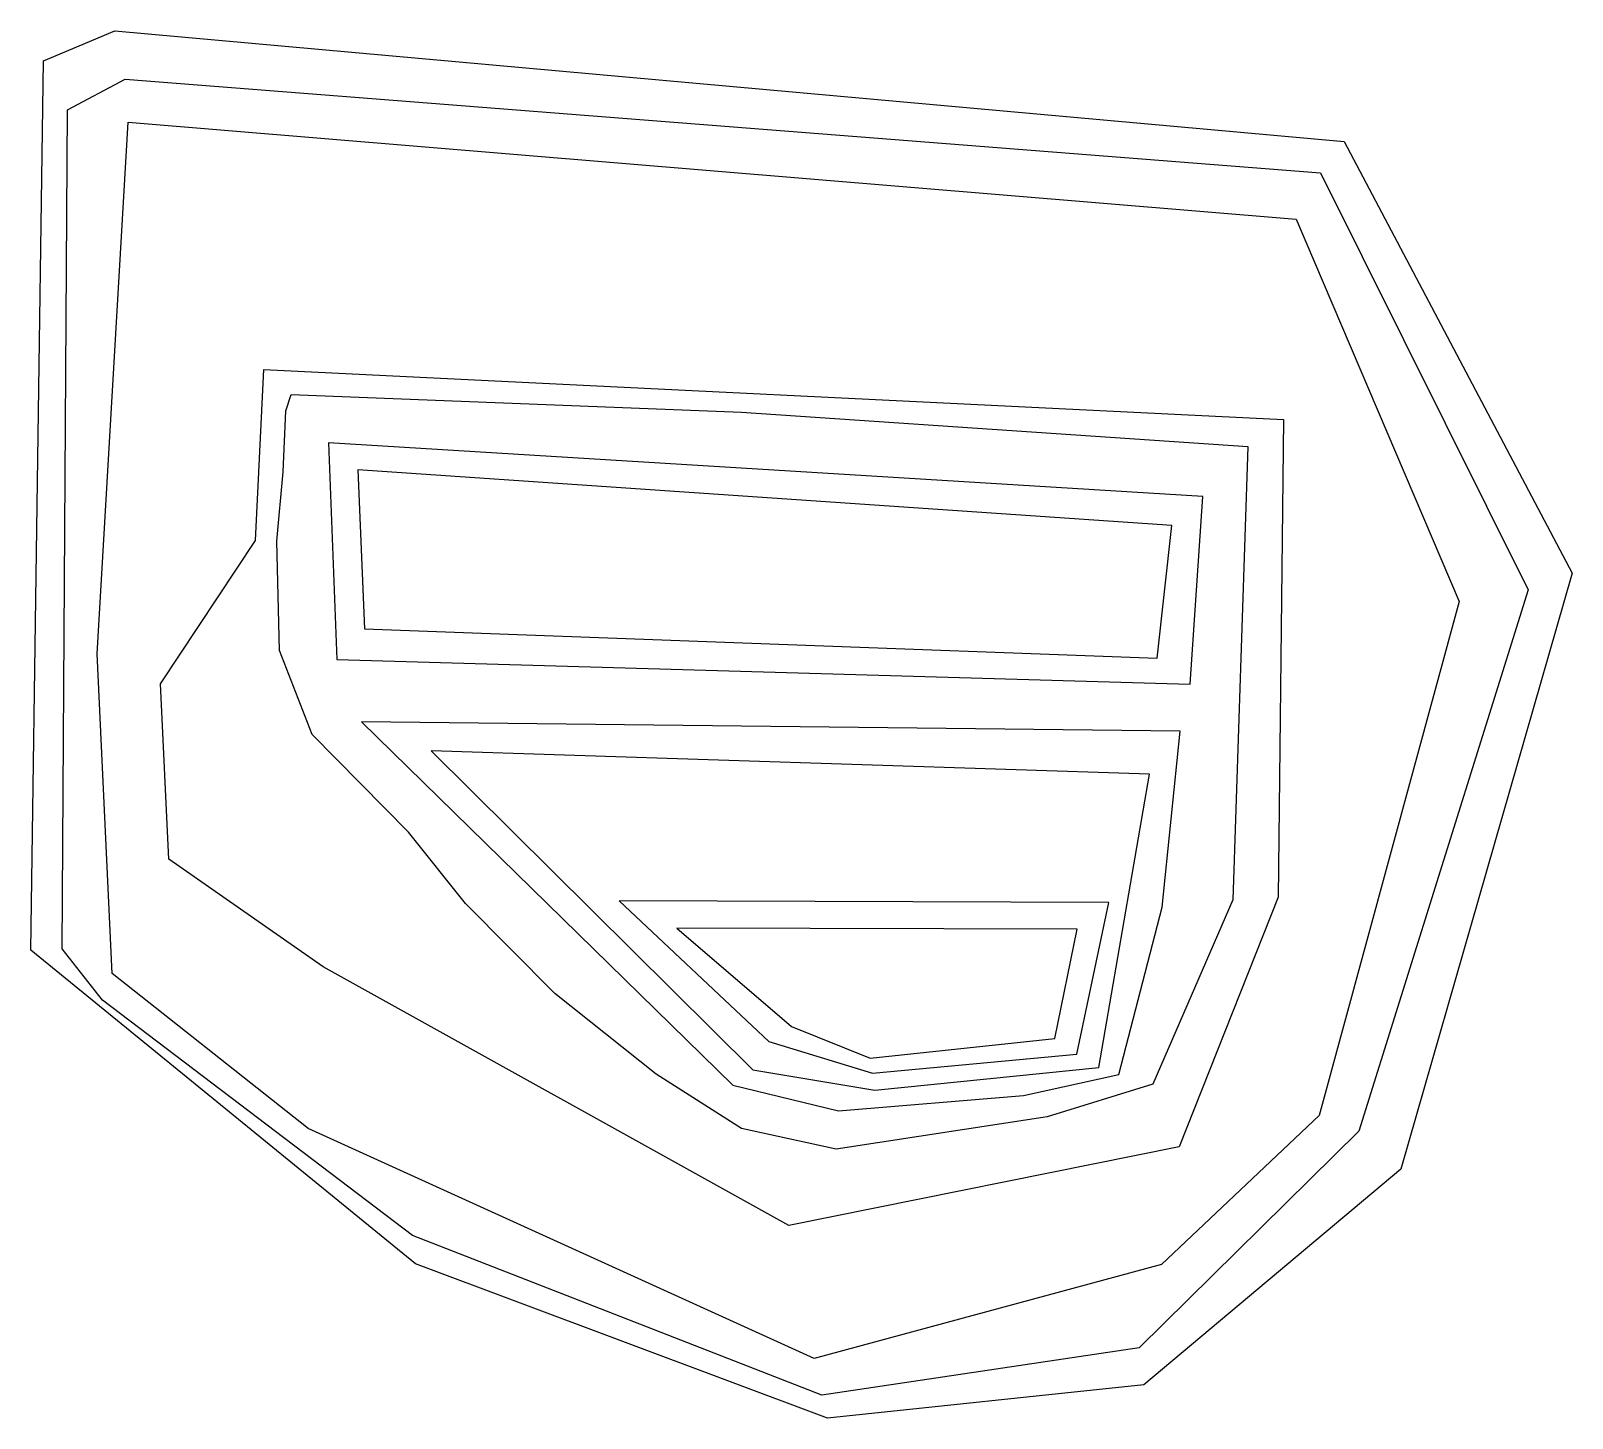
# Model space of a CAD drawing. Header units: metres. Extents: x 106.82527 to 106.83359, y -6.18291 to -6.17542.
import ezdxf

# ---------------------------------------------------------------- set-up
doc = ezdxf.new("R2010")
doc.units = ezdxf.units.M
doc.layers.add('POLYLINES', color=7, linetype='Continuous')

msp = doc.modelspace()

# ---------------------------------------------------------------- linework, layer by layer
at = {"layer": 'POLYLINES'}
for points in [[(106.8253351, -6.1755814, 110), (106.8257205, -6.175419, 110), (106.8323552, -6.1760155, 110), (106.8335857, -6.1783451, 110), (106.8326617, -6.1815618, 110), (106.831274, -6.182725, 110), (106.8295672, -6.1829054, 110), (106.8273426, -6.1820724, 110), (106.8252668, -6.1803808, 110), (106.8253351, -6.1755814, 110)], [(106.8257756, -6.1756802, 110), (106.8322271, -6.1761862, 110), (106.8333487, -6.1784351, 110), (106.8324339, -6.1813569, 110), (106.8312482, -6.1825253, 110), (106.8295354, -6.1827804, 110), (106.8273272, -6.1819188, 110), (106.825653, -6.1806499, 110), (106.8254368, -6.1803732, 110), (106.8254654, -6.175846, 110), (106.8257756, -6.1756802, 110)], [(106.8256244, -6.1787813, 100), (106.8257928, -6.1759115, 100), (106.8320966, -6.1764351, 100), (106.8329754, -6.1784986, 100), (106.8322205, -6.1812722, 100), (106.8313688, -6.1820769, 100), (106.8294944, -6.1825832, 100), (106.8267635, -6.1813418, 100), (106.8257066, -6.1805055, 100), (106.8256244, -6.1787813, 100)], [(106.8264798, -6.1781691, 100), (106.826524, -6.1772465, 100), (106.832028, -6.1775159, 100), (106.8319989, -6.1800938, 100), (106.8314646, -6.1814404, 100), (106.8293579, -6.1818652, 100), (106.8268453, -6.1804694, 100), (106.8260123, -6.1798889, 100), (106.8259658, -6.178943, 100), (106.8264798, -6.1781691, 100)], [(106.8291029, -6.177476, 90), (106.8318349, -6.1776627, 90), (106.831754, -6.1801075, 90), (106.831323, -6.1811029, 90), (106.830753, -6.1812801, 90), (106.8296141, -6.1814535, 90), (106.829103, -6.1813431, 90), (106.8286411, -6.1810483, 90), (106.8280944, -6.1806136, 90), (106.827613, -6.1801275, 90), (106.8273052, -6.1797432, 90), (106.8267852, -6.1792169, 90), (106.8266087, -6.1787629, 90), (106.8265943, -6.178173, 90), (106.826629, -6.1777994, 90), (106.8266428, -6.1774691, 90), (106.8266726, -6.1773812, 90), (106.8291029, -6.177476, 90)], [(106.8268734, -6.177643, 90), (106.8269175, -6.178811, 90), (106.8315242, -6.178944, 90), (106.8315922, -6.1779315, 90), (106.8268734, -6.177643, 90)], [(106.8270322, -6.1777886, 80), (106.8270672, -6.1786463, 80), (106.8313461, -6.1788044, 80), (106.8314248, -6.1780892, 80), (106.8270322, -6.1777886, 80)], [(106.8270521, -6.1791474, 90), (106.829056, -6.1811093, 90), (106.8296255, -6.1812474, 90), (106.8306248, -6.181165, 90), (106.8311391, -6.1810512, 90), (106.8313736, -6.1801476, 90), (106.8314707, -6.1791987, 90), (106.8270521, -6.1791474, 90)], [(106.8274275, -6.1793041, 80), (106.8291641, -6.1810255, 80), (106.8298219, -6.1811358, 80), (106.8310308, -6.1810132, 80), (106.8313053, -6.1794303, 80), (106.8274275, -6.1793041, 80)], [(106.828442, -6.1801131, 80), (106.8292502, -6.1808735, 80), (106.8298097, -6.1810443, 80), (106.8309121, -6.1809407, 80), (106.8310847, -6.1801232, 80), (106.828442, -6.1801131, 80)], [(106.8287537, -6.1802607, 70), (106.8293721, -6.1807924, 70), (106.8297975, -6.1809636, 70), (106.8307934, -6.1808573, 70), (106.8309148, -6.1802675, 70), (106.8287537, -6.1802607, 70)]]:
    msp.add_polyline3d(points, dxfattribs=at)

doc.saveas('drawing.dxf')
